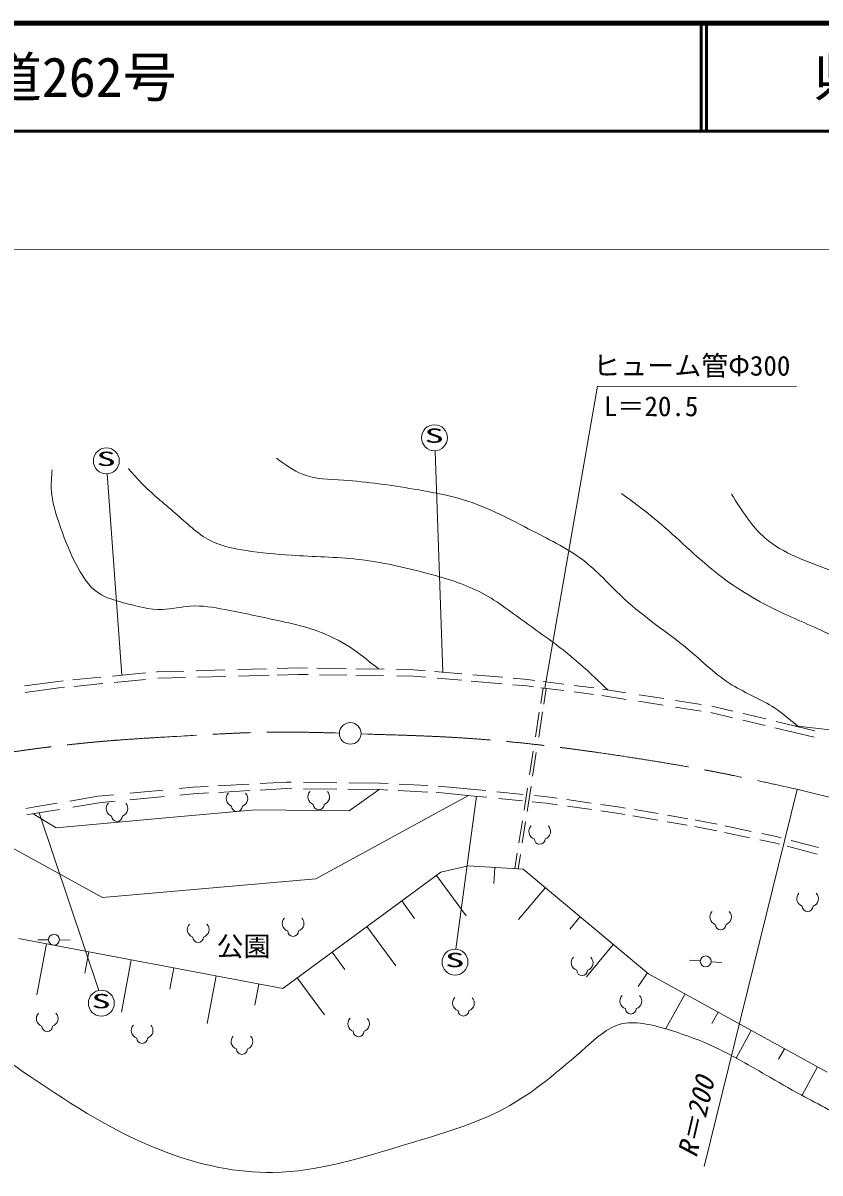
# Model space of a CAD drawing. Units: millimetres, scale not verified. Extents: x 40000 to 680000, y 20000 to 380000.
# Drawn here: x 234992 to 308764, y 273643 to 380000 of the extents above; entities that cross this region are included whole.
import ezdxf
from ezdxf.enums import TextEntityAlignment as Align

# ---------------------------------------------------------------- set-up
doc = ezdxf.new("R2010")
doc.units = ezdxf.units.MM
doc.header["$LTSCALE"] = 1000
doc.linetypes.add('CHAIN', pattern=[18.5, 12, -1.5, 3.5, -1.5])
for name, color, linetype, lineweight in [('M-BGD', 7, 'Continuous', 13), ('M-BMK', 2, 'CHAIN', 13), ('M-BMK-SRVR', 3, 'Continuous', 13), ('M-STR-STR3', 7, 'Continuous', 13), ('M-STR-STRC', 7, 'Continuous', 13), ('M-TTL', 2, 'Continuous', 140), ('M-TTL-LINE', 7, 'Continuous', 50), ('M-TTL-TXT', 7, 'Continuous', 13)]:
    doc.layers.add(name, color=color, linetype=linetype, lineweight=lineweight)
doc.styles.add('ＭＳ ゴシック', font='')
doc.styles.get('ＭＳ ゴシック').set_extended_font_data('MS Gothic')

msp = doc.modelspace()

# ---------------------------------------------------------------- linework, layer by layer
at = {"layer": 'M-BGD'}
for p, q in [((251009, 320091), (253681, 320165)), ((254870, 320198), (257535, 320271)), ((258525, 320298), (260445, 320351)), ((260445, 320351), (261318, 320338)), ((262178, 320325), (264929, 320284)), ((265789, 320272), (268418, 320232)), ((269567, 320215), (271139, 320192)), ((271139, 320192), (272228, 320099)), ((235133, 318686), (238238, 319112)), ((238238, 319112), (238697, 319156)), ((239599, 319242), (242189, 319490)), ((243283, 319595), (246328, 319886)), ((243427, 319006), (246338, 319284)), ((247356, 319985), (247448, 319993)), ((247448, 319993), (249865, 320060)), ((247485, 319394), (250028, 319464)), ((251136, 319495), (253761, 319567)), ((254952, 319600), (257783, 319678)), ((258523, 319698), (260449, 319751)), ((260449, 319751), (261396, 319737)), ((262425, 319722), (264968, 319684)), ((265788, 319672), (268375, 319633)), ((269604, 319615), (271109, 319592)), ((271109, 319592), (272273, 319493)), ((273094, 320025), (275607, 319810)), ((273343, 319401), (275607, 319207)), ((276474, 319133), (279330, 318889)), ((276631, 319722), (279400, 319485)), ((280351, 319404), (281684, 319290)), ((281684, 319290), (282372, 319201)), ((283128, 319104), (285056, 318856)), ((235206, 318091), (238308, 318515)), ((238308, 318515), (238825, 318565)), ((239724, 318651), (242398, 318907)), ((280331, 318803), (281620, 318693)), ((281620, 318693), (282245, 318613)), ((283131, 318499), (282909, 317076)), ((282910, 318527), (285043, 318252)), ((283429, 318460), (283202, 317008)), ((286008, 318733), (287826, 318499)), ((286008, 318128), (287789, 317899)), ((288664, 318391), (290799, 318060)), ((288579, 317797), (290827, 317448)), ((291970, 317270), (294251, 316916)), ((292035, 317867), (294294, 317516)), ((295373, 317348), (297757, 316978)), ((282782, 316262), (282426, 313981)), ((283091, 316295), (282728, 313966)), ((295402, 316737), (297772, 316368)), ((298646, 316232), (300664, 315750)), ((298762, 316821), (300702, 316358)), ((301641, 316133), (303742, 315631)), ((301627, 315519), (303676, 315029)), ((304714, 315398), (308294, 314542)), ((335192, 311877), (306410, 314992)), ((304573, 314815), (308237, 313938)), ((282219, 312651), (281877, 310459)), ((282506, 312541), (282161, 310332)), ((255913, 309600), (253034, 309443)), ((259358, 309788), (256938, 309656)), ((259819, 309783), (259358, 309788)), ((264029, 309740), (260965, 309772)), ((267992, 309699), (265152, 309729)), ((268780, 309659), (267992, 309699)), ((272473, 309467), (269825, 309604)), ((241933, 308484), (239335, 308045)), ((243400, 308623), (241933, 308484)), ((247943, 309054), (244876, 308763)), ((248085, 308465), (244879, 308161)), ((250706, 309317), (249454, 309198)), ((250751, 308718), (249519, 308601)), ((252121, 309394), (250706, 309317)), ((252172, 308796), (250751, 308718)), ((255981, 309003), (253129, 308848)), ((259371, 309188), (256939, 309055)), ((259889, 309183), (259371, 309188)), ((264052, 309140), (260965, 309172)), ((262113, 300848), (276234, 308559)), ((267973, 309099), (265058, 309129)), ((267973, 309099), (265177, 307142)), ((268755, 309059), (267973, 309099)), ((272475, 308867), (269715, 309009)), ((273746, 308801), (273247, 308827)), ((273790, 309399), (273431, 309418)), ((277071, 308478), (273746, 308801)), ((277130, 309075), (273790, 309399)), ((277925, 308392), (277071, 308478)), ((277832, 309004), (277130, 309075)), ((281273, 308655), (278860, 308900)), ((281688, 309242), (281369, 307197)), ((282017, 309406), (281656, 307089)), ((283500, 308429), (282341, 308547)), ((235929, 307470), (235245, 307366)), ((238168, 307848), (235929, 307470)), ((242011, 307889), (239592, 307480)), ((243512, 308031), (242011, 307889)), ((281229, 308056), (279001, 308282)), ((283428, 307833), (282118, 307966)), ((284452, 307691), (283428, 307833)), ((284420, 308301), (283500, 308429)), ((287576, 307861), (285317, 308176)), ((287609, 307251), (285395, 307559)), ((290063, 307515), (288462, 307738)), ((290746, 307399), (290063, 307515)), ((236025, 306878), (235345, 306774)), ((238065, 305561), (235943, 306865)), ((238368, 307273), (236025, 306878)), ((247876, 306470), (238065, 305561)), ((256493, 307220), (247876, 306470)), ((265177, 307142), (256493, 307220)), ((289972, 306922), (288477, 307130)), ((290710, 306796), (289972, 306922)), ((293745, 306278), (291445, 306671)), ((293795, 306878), (291583, 307256)), ((296531, 306411), (294654, 306732)), ((229911, 305944), (242346, 299119)), ((281214, 306205), (280900, 304191)), ((281503, 306113), (281203, 304185)), ((296473, 305812), (294611, 306130)), ((297499, 305637), (297169, 305694)), ((297610, 306227), (297219, 306294)), ((299212, 305283), (297499, 305637)), ((299230, 305892), (297610, 306227)), ((302399, 305235), (299952, 305742)), ((302251, 304653), (299916, 305137)), ((304553, 304177), (303202, 304456)), ((304690, 304761), (303396, 305029)), ((305159, 304638), (304690, 304761)), ((308614, 303737), (306085, 304397)), ((280747, 303211), (280526, 301794)), ((305021, 304055), (304553, 304177)), ((308510, 303144), (305726, 303870)), ((281034, 303101), (280827, 301776)), ((259031, 290701), (273666, 301465)), ((273266, 301170), (276020, 297426)), ((273666, 301465), (276231, 302045)), ((276231, 302045), (281299, 301748)), ((278586, 300404), (278673, 301902)), ((281299, 301748), (292884, 292065)), ((242346, 299119), (262113, 300848)), ((280868, 297084), (283341, 300042)), ((270043, 298800), (271228, 297189)), ((286560, 297350), (285598, 296200)), ((266821, 296430), (269489, 292803)), ((234565, 295329), (259031, 290701)), ((236265, 290108), (237159, 294838)), ((237357, 295216), (236357, 295207)), ((238357, 295205), (239357, 295174)), ((287135, 291800), (289629, 294785)), ((241090, 294095), (240718, 292130)), ((263599, 294060), (264784, 292449)), ((245020, 293351), (244107, 288525)), ((248950, 292608), (248578, 290643)), ((297685, 293254), (296685, 293325)), ((298685, 293173), (299685, 293102)), ((252880, 291864), (252046, 287455)), ((262885, 288279), (260376, 291691)), ((292765, 292130), (291941, 290898)), ((292884, 292065), (309422, 282958)), ((256811, 291121), (256439, 289156)), ((294506, 286998), (296269, 290200)), ((299335, 288512), (298757, 287461)), ((302401, 286824), (300990, 284262)), ((305467, 285136), (304932, 284163)), ((308533, 283448), (307104, 280852))]:
    msp.add_line(p, q, dxfattribs=at)
for centre in [(237858, 295220), (298182, 293213)]:
    msp.add_circle(centre, 500, dxfattribs=at)
for centre, radius, start, end in [((254522, 308275), 727, 135.73691, 252.21805), ((255079, 308275), 727, 287.66425, 44.14539), ((262086, 308430), 727, 135.73691, 252.21805), ((262644, 308430), 727, 287.66425, 44.14539), ((243418, 307351), 727, 135.73691, 252.21805), ((243975, 307351), 727, 287.66425, 44.14539), ((254799, 307582), 500, 179.94123, 359.94107), ((262364, 307737), 500, 179.94123, 359.94107), ((243695, 306658), 500, 179.94123, 359.94107), ((282541, 305237), 727, 135.73691, 252.21805), ((283098, 305236), 727, 287.66425, 44.14539), ((282818, 304544), 500, 179.94123, 359.94107), ((307338, 299019), 727, 135.73691, 252.21805), ((307895, 299019), 727, 287.66425, 44.14539), ((299289, 297329), 727, 135.73691, 252.21805), ((299846, 297329), 727, 287.66425, 44.14539), ((307616, 298326), 500, 179.94123, 359.94107), ((259716, 296719), 727, 135.73691, 252.21805), ((260273, 296719), 727, 287.66425, 44.14539), ((250930, 296159), 727, 135.73691, 252.21805), ((251487, 296158), 727, 287.66425, 44.14539), ((259993, 296026), 500, 179.94123, 359.94107), ((299567, 296636), 500, 179.94123, 359.94107), ((251208, 295466), 500, 179.94123, 359.94107), ((286468, 293093), 727, 135.73691, 252.21805), ((287025, 293092), 727, 287.66425, 44.14539), ((286746, 292399), 500, 179.94123, 359.94107), ((275483, 289352), 727, 135.73691, 252.21805), ((276040, 289351), 727, 287.66425, 44.14539), ((290975, 289540), 727, 135.73691, 252.21805), ((291532, 289539), 727, 287.66425, 44.14539), ((236956, 287927), 727, 135.73691, 252.21805), ((237513, 287927), 727, 287.66425, 44.14539), ((275761, 288659), 500, 179.94123, 359.94107), ((291253, 288847), 500, 179.94123, 359.94107), ((237234, 287234), 500, 179.94123, 359.94107), ((245740, 286820), 727, 135.73691, 252.21805), ((246297, 286820), 727, 287.66425, 44.14539), ((265781, 287440), 727, 135.73691, 252.21805), ((266338, 287440), 727, 287.66425, 44.14539), ((246018, 286127), 500, 179.94123, 359.94107), ((254981, 285804), 727, 135.73691, 252.21805), ((255539, 285804), 727, 287.66425, 44.14539), ((266059, 286747), 500, 179.94123, 359.94107), ((255259, 285111), 500, 179.94123, 359.94107)]:
    msp.add_arc(centre, radius, start, end, dxfattribs=at)
for points, knots in [([(306711, 314960), (306012, 315559), (305313, 316159), (304546, 316656), (303309, 317458), (301895, 317993), (300643, 318768), (299138, 319699), (297865, 320976), (296494, 322119), (294587, 323708), (292492, 325038), (290672, 326712), (289456, 327830), (288363, 329103), (287080, 330125), (285591, 331311), (283845, 332160), (282124, 333043), (280166, 334048), (278240, 335097), (276177, 335777), (274555, 336311), (272848, 336617), (271157, 336897), (269001, 337254), (266869, 337568), (264650, 337710), (263356, 337792), (262033, 337816), (260869, 338272), (260005, 338610), (259229, 339186), (258453, 339762)], [0, 0, 0, 0, 1, 1, 1, 2, 2, 2, 3, 3, 3, 4, 4, 4, 5, 5, 5, 6, 6, 6, 7, 7, 7, 8, 8, 8, 9, 9, 9, 10, 10, 10, 11, 11, 11, 11]), ([(267916, 320240), (267170, 320859), (266424, 321478), (265625, 322027), (264679, 322677), (263659, 323228), (262590, 323642), (261350, 324120), (260046, 324413), (258748, 324699), (257057, 325072), (255377, 325436), (253666, 325758), (252619, 325955), (251561, 326138), (250505, 326071), (249634, 326017), (248765, 325793), (247902, 325764), (246700, 325724), (245511, 326061), (244307, 326388), (243498, 326607), (242683, 326822), (242015, 327258), (241051, 327885), (240393, 328970), (239848, 330049), (239218, 331298), (238741, 332539), (238302, 333832), (237988, 334760), (237693, 335714), (237623, 336684), (237576, 337340), (237632, 338004), (237687, 338667)], [0, 0, 0, 0, 1, 1, 1, 2, 2, 2, 3, 3, 3, 4, 4, 4, 5, 5, 5, 6, 6, 6, 7, 7, 7, 8, 8, 8, 9, 9, 9, 10, 10, 10, 11, 11, 11, 12, 12, 12, 12]), ([(289110, 318322), (288020, 319374), (286931, 320425), (285769, 321386), (284385, 322532), (282898, 323549), (281434, 324614), (280065, 325610), (278715, 326648), (277222, 327408), (275728, 328168), (274091, 328649), (272451, 329086), (270318, 329654), (268180, 330147), (266006, 330394), (263953, 330628), (261868, 330641), (259808, 330773), (258422, 330861), (257048, 331002), (255655, 331211), (254587, 331371), (253509, 331570), (252557, 332020), (251333, 332597), (250319, 333587), (249274, 334502), (248204, 335440), (247102, 336301), (246116, 337295), (245644, 337771), (245199, 338277), (244754, 338784)], [0, 0, 0, 0, 1, 1, 1, 2, 2, 2, 3, 3, 3, 4, 4, 4, 5, 5, 5, 6, 6, 6, 7, 7, 7, 8, 8, 8, 9, 9, 9, 10, 10, 10, 11, 11, 11, 11]), ([(325783, 312896), (325708, 313566), (325633, 314237), (325357, 314818), (325027, 315512), (324410, 316077), (323752, 316536), (322519, 317395), (321139, 317881), (319777, 318420), (317931, 319150), (316118, 319978), (314358, 320904), (312617, 321820), (310926, 322832), (309158, 323688), (307562, 324461), (305903, 325107), (304312, 325899), (302333, 326885), (300460, 328098), (298743, 329491), (296903, 330983), (295242, 332683), (293416, 334185), (292437, 334990), (291411, 335738), (290384, 336486)], [0, 0, 0, 0, 1, 1, 1, 2, 2, 2, 3, 3, 3, 4, 4, 4, 5, 5, 5, 6, 6, 6, 7, 7, 7, 8, 8, 8, 9, 9, 9, 9]), ([(331873, 312237), (330681, 314396), (329488, 316555), (327915, 318411), (326607, 319955), (325035, 321289), (323376, 322487), (321367, 323937), (319229, 325187), (317037, 326280), (314659, 327466), (312216, 328467), (309657, 329411), (307535, 330194), (305334, 330938), (303696, 332352), (302432, 333443), (301504, 334934), (300577, 336425)], [0, 0, 0, 0, 1, 1, 1, 2, 2, 2, 3, 3, 3, 4, 4, 4, 5, 5, 5, 6, 6, 6, 6]), ([(220397, 299058), (221115, 298776), (221832, 298495), (222370, 298004), (223033, 297400), (223423, 296480), (223661, 295572), (223930, 294547), (224005, 293538), (224227, 292519), (224461, 291447), (224857, 290364), (225517, 289517), (226376, 288416), (227680, 287715), (228929, 286979), (231288, 285589), (233446, 284073), (235649, 282575), (239599, 279891), (243692, 277265), (248231, 275566), (251404, 274378), (254794, 273643), (258123, 273693), (262373, 273757), (266523, 275101), (270696, 276358), (273756, 277279), (276828, 278154), (279545, 279607), (282275, 281068), (284647, 283112), (287116, 285303), (288100, 286176), (289101, 287073), (290261, 287395), (291602, 287766), (293156, 287370), (294602, 286935), (295939, 286533), (297183, 286098), (298402, 285563), (300240, 284756), (302021, 283723), (303782, 282698), (304852, 282076), (305916, 281456), (307004, 280870), (308680, 279968), (310415, 279144), (311958, 278037), (312975, 277308), (313907, 276455), (314967, 275783), (315753, 275285), (316609, 274886), (317490, 274594), (318257, 274341), (319044, 274169), (319862, 274075), (320703, 273978), (321578, 273963), (322356, 274194), (323841, 274635), (324974, 275971), (326037, 277224), (326915, 278261), (327746, 279241), (328503, 280301), (329043, 281055), (329545, 281851), (330047, 282646)], [0, 0, 0, 0, 1, 1, 1, 2, 2, 2, 3, 3, 3, 4, 4, 4, 5, 5, 5, 6, 6, 6, 7, 7, 7, 8, 8, 8, 9, 9, 9, 10, 10, 10, 11, 11, 11, 12, 12, 12, 13, 13, 13, 14, 14, 14, 15, 15, 15, 16, 16, 16, 17, 17, 17, 18, 18, 18, 19, 19, 19, 20, 20, 20, 21, 21, 21, 22, 22, 22, 23, 23, 23, 24, 24, 24, 24])]:
    msp.add_open_spline(points, degree=3, knots=knots, dxfattribs=at)
at = {"layer": 'M-BMK'}
msp.add_line((306614, 309135), (362131, 295283), dxfattribs=at)
for points, knots in [([(202889, 305840), (204971, 306475), (207054, 307109), (209156, 307672), (211189, 308216), (213240, 308693), (215292, 309164), (217072, 309572), (218853, 309976), (220643, 310335), (222963, 310801), (225298, 311191), (227634, 311576), (230139, 311989), (232645, 312397), (235160, 312745), (237673, 313093), (240195, 313382), (242722, 313594), (245037, 313787), (247357, 313916), (249677, 314050), (252546, 314216), (255415, 314392), (258286, 314418), (260282, 314436), (262278, 314383), (264274, 314329)], [0, 0, 0, 0, 1, 1, 1, 2, 2, 2, 3, 3, 3, 4, 4, 4, 5, 5, 5, 6, 6, 6, 7, 7, 7, 8, 8, 8, 9, 9, 9, 9]), ([(266275, 314245), (269593, 314155), (272912, 314066), (276223, 313842), (278299, 313702), (280373, 313508), (282442, 313275), (285443, 312935), (288434, 312511), (291419, 312050), (293904, 311665), (296385, 311255), (298853, 310779), (301449, 310279), (304032, 309707), (306614, 309135)], [0, 0, 0, 0, 1, 1, 1, 2, 2, 2, 3, 3, 3, 4, 4, 4, 5, 5, 5, 5])]:
    msp.add_open_spline(points, degree=3, knots=knots, dxfattribs=at)
at = {"layer": 'M-BMK-SRVR'}
msp.add_circle((265281, 314300), 1000, dxfattribs=at)
at = {"layer": 'M-STR-STR3'}
for p, q in [((224737, 359097), (530543, 358783)), ((283291, 318478), (288169, 346406)), ((288169, 346406), (306600, 346389))]:
    msp.add_line(p, q, dxfattribs=at)
at = {"layer": 'M-STR-STRC'}
for p, q in [((273128, 340446), (273844, 319960)), ((242770, 338302), (244129, 319676)), ((275046, 294348), (276977, 308487)), ((242020, 290524), (236497, 306957))]:
    msp.add_line(p, q, dxfattribs=at)
for centre in [(273074, 341645), (242709, 339500), (274980, 293150), (242243, 289344)]:
    msp.add_circle(centre, 1200, dxfattribs=at)
at = {"layer": 'M-TTL'}
msp.add_line((680000, 380000), (40000, 380000), dxfattribs=at)
at = {"layer": 'M-TTL-LINE'}
for p, q in [((297750, 380000), (297750, 370000)), ((298250, 380000), (298250, 370000)), ((40000, 370000), (680000, 370000))]:
    msp.add_line(p, q, dxfattribs=at)
at = {"layer": 'M-TTL-TXT'}
msp.add_line((306638, 309111), (298034, 274256), dxfattribs=at)

# ---------------------------------------------------------------- texts
at = {"layer": 'M-STR-STR3', "style": 'ＭＳ ゴシック'}
for s, p in [('ヒューム管Φ300', (287771, 346854)), ('L＝20.5', (288764, 343093))]:
    msp.add_text(s, height=1833, rotation=359.941, dxfattribs=at).set_placement(p, align=Align.BOTTOM_LEFT)
at = {"layer": 'M-STR-STRC', "style": 'ＭＳ ゴシック', "width": 2}
for p in [(272155, 340783), (241789, 338638), (274061, 292288), (241323, 288483)]:
    msp.add_text('S', height=1320, rotation=359.941, dxfattribs=at).set_placement(p, align=Align.BOTTOM_LEFT)
at = {"layer": 'M-TTL', "color": 7, "style": 'ＭＳ ゴシック'}
msp.add_text('公園', height=1833, rotation=359.941, dxfattribs=at).set_placement((252904, 293152), align=Align.BOTTOM_LEFT)
at = {"layer": 'M-TTL-TXT', "style": 'ＭＳ ゴシック'}
msp.add_text('一般国道262号', height=3666, dxfattribs=at).set_placement((216734, 375000), align=Align.MIDDLE_LEFT)
msp.add_text('県\u3000名', height=3666, dxfattribs=at).set_placement((315625, 375000), align=Align.MIDDLE_CENTER)
at = {"layer": 'M-TTL-TXT', "style": 'ＭＳ ゴシック', "oblique": 15}
msp.add_text('R＝200', height=1833, rotation=76.886, dxfattribs=at).set_placement((297871, 274857), align=Align.BOTTOM_LEFT)

doc.saveas('drawing.dxf')
